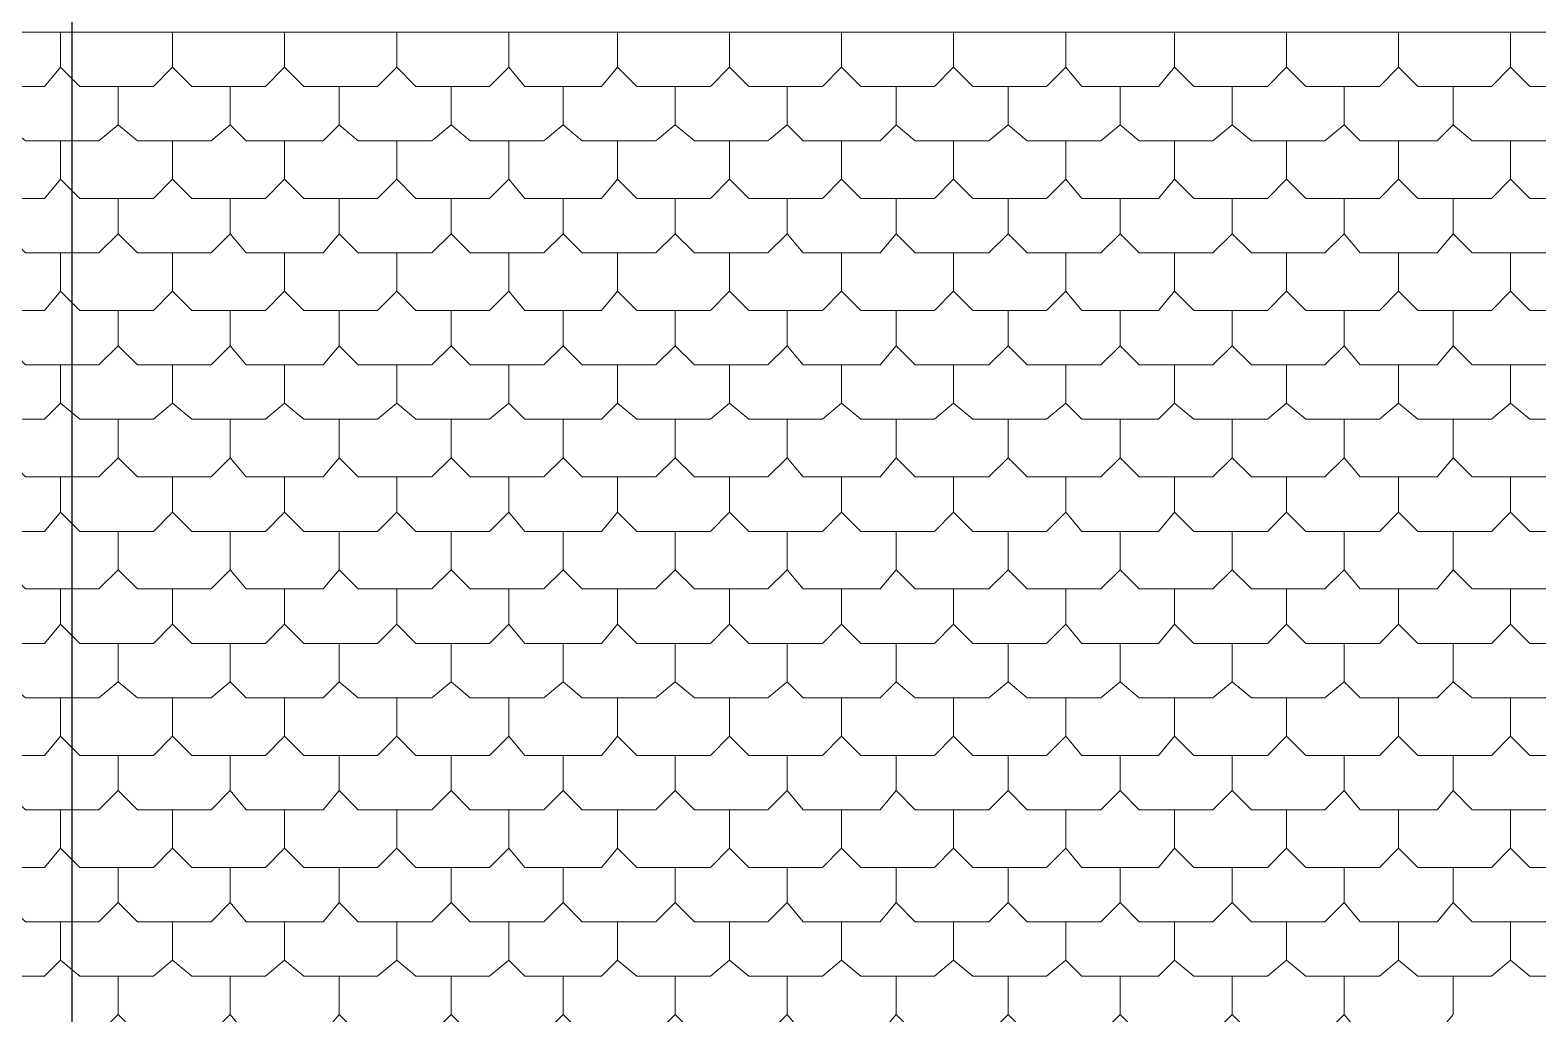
# Model space of a CAD drawing. Header units: millimetres. Extents: x -59 to 47, y 152 to 919.
# Drawn here: x -42.91 to -36.87, y 613.72 to 617.66 of the extents above; entities that cross this region are included whole.
import ezdxf

# ---------------------------------------------------------------- set-up
doc = ezdxf.new("R2010")
doc.units = ezdxf.units.MM
doc.layers.add('PDF_014408$BL-ROOF', color=7, linetype='Continuous')

msp = doc.modelspace()

# ---------------------------------------------------------------- linework, layer by layer
msp.add_line((-42.7365, 397.5642), (-42.7365, 918.7627))
at = {"layer": 'PDF_014408$BL-ROOF', "lineweight": 9}
msp.add_lwpolyline([(-49.6944, 617.6501), (-40.2316, 608.1873), (-32.5383, 608.1873), (-32.5383, 615.7909), (-9.4968, 615.7909), (-9.4968, 609.2259), (7.7619, 609.2259), (7.7619, 608.7771), (16.6349, 617.6501)], close=True, dxfattribs=at)
for points in [[(-43.2192, 617.509), (-43.1551, 617.4321), (-42.8473, 617.4321), (-42.7832, 617.509), (-42.7832, 617.6501)], [(-42.7832, 617.509), (-42.7063, 617.4321), (-42.4114, 617.4321), (-42.3344, 617.509), (-42.3344, 617.6501)], [(-42.3344, 617.509), (-42.2575, 617.4321), (-41.9626, 617.4321), (-41.8857, 617.509), (-41.8857, 617.6501)], [(-41.8857, 617.509), (-41.8087, 617.4321), (-41.5138, 617.4321), (-41.4369, 617.509), (-41.4369, 617.6501)], [(-41.4369, 617.509), (-41.3599, 617.4321), (-41.065, 617.4321), (-40.9881, 617.509), (-40.9881, 617.6501)], [(-40.9881, 617.509), (-40.924, 617.4321), (-40.6163, 617.4321), (-40.5521, 617.509), (-40.5521, 617.6501)], [(-40.5521, 617.509), (-40.4752, 617.4321), (-40.1803, 617.4321), (-40.1034, 617.509), (-40.1034, 617.6501)], [(-40.1034, 617.509), (-40.0264, 617.4321), (-39.7315, 617.4321), (-39.6546, 617.509), (-39.6546, 617.6501)], [(-39.6546, 617.509), (-39.5777, 617.4321), (-39.2827, 617.4321), (-39.2058, 617.509), (-39.2058, 617.6501)], [(-39.2058, 617.509), (-39.1289, 617.4321), (-38.834, 617.4321), (-38.757, 617.509), (-38.757, 617.6501)], [(-38.757, 617.509), (-38.6929, 617.4321), (-38.3852, 617.4321), (-38.3211, 617.509), (-38.3211, 617.6501)], [(-38.3211, 617.509), (-38.2441, 617.4321), (-37.9492, 617.4321), (-37.8723, 617.509), (-37.8723, 617.6501)], [(-37.8723, 617.509), (-37.7954, 617.4321), (-37.5005, 617.4321), (-37.4235, 617.509), (-37.4235, 617.6501)], [(-37.4235, 617.509), (-37.3466, 617.4321), (-37.0517, 617.4321), (-36.9747, 617.509), (-36.9747, 617.6501)], [(-36.9747, 617.509), (-36.8978, 617.4321), (-36.6029, 617.4321), (-36.526, 617.509), (-36.526, 617.6501)], [(-43.0012, 617.2782), (-42.9243, 617.2141), (-42.6293, 617.2141), (-42.5524, 617.2782), (-42.5524, 617.4321)], [(-42.5524, 617.2782), (-42.4755, 617.2141), (-42.1806, 617.2141), (-42.1036, 617.2782), (-42.1036, 617.4321)], [(-42.1036, 617.2782), (-42.0395, 617.2141), (-41.7318, 617.2141), (-41.6677, 617.2782), (-41.6677, 617.4321)], [(-41.6677, 617.2782), (-41.5907, 617.2141), (-41.2958, 617.2141), (-41.2189, 617.2782), (-41.2189, 617.4321)], [(-41.2189, 617.2782), (-41.142, 617.2141), (-40.8471, 617.2141), (-40.7701, 617.2782), (-40.7701, 617.4321)], [(-40.7701, 617.2782), (-40.6932, 617.2141), (-40.3983, 617.2141), (-40.3213, 617.2782), (-40.3213, 617.4321)], [(-40.3213, 617.2782), (-40.2444, 617.2141), (-39.9495, 617.2141), (-39.8726, 617.2782), (-39.8726, 617.4321)], [(-39.8726, 617.2782), (-39.8085, 617.2141), (-39.5007, 617.2141), (-39.4366, 617.2782), (-39.4366, 617.4321)], [(-39.4366, 617.2782), (-39.3597, 617.2141), (-39.0648, 617.2141), (-38.9878, 617.2782), (-38.9878, 617.4321)], [(-38.9878, 617.2782), (-38.9109, 617.2141), (-38.616, 617.2141), (-38.5391, 617.2782), (-38.5391, 617.4321)], [(-38.5391, 617.2782), (-38.4621, 617.2141), (-38.1672, 617.2141), (-38.0903, 617.2782), (-38.0903, 617.4321)], [(-38.0903, 617.2782), (-38.0133, 617.2141), (-37.7184, 617.2141), (-37.6415, 617.2782), (-37.6415, 617.4321)], [(-37.6415, 617.2782), (-37.5774, 617.2141), (-37.2697, 617.2141), (-37.2055, 617.2782), (-37.2055, 617.4321)], [(-37.2055, 617.2782), (-37.1286, 617.2141), (-36.8337, 617.2141), (-36.7568, 617.2782), (-36.7568, 617.4321)], [(-43.2192, 617.0603), (-43.1551, 616.9833), (-42.8473, 616.9833), (-42.7832, 617.0603), (-42.7832, 617.2141)], [(-42.7832, 617.0603), (-42.7063, 616.9833), (-42.4114, 616.9833), (-42.3344, 617.0603), (-42.3344, 617.2141)], [(-42.3344, 617.0603), (-42.2575, 616.9833), (-41.9626, 616.9833), (-41.8857, 617.0603), (-41.8857, 617.2141)], [(-41.8857, 617.0603), (-41.8087, 616.9833), (-41.5138, 616.9833), (-41.4369, 617.0603), (-41.4369, 617.2141)], [(-41.4369, 617.0603), (-41.3599, 616.9833), (-41.065, 616.9833), (-40.9881, 617.0603), (-40.9881, 617.2141)], [(-40.9881, 617.0603), (-40.924, 616.9833), (-40.6163, 616.9833), (-40.5521, 617.0603), (-40.5521, 617.2141)], [(-40.5521, 617.0603), (-40.4752, 616.9833), (-40.1803, 616.9833), (-40.1034, 617.0603), (-40.1034, 617.2141)], [(-40.1034, 617.0603), (-40.0264, 616.9833), (-39.7315, 616.9833), (-39.6546, 617.0603), (-39.6546, 617.2141)], [(-39.6546, 617.0603), (-39.5777, 616.9833), (-39.2827, 616.9833), (-39.2058, 617.0603), (-39.2058, 617.2141)], [(-39.2058, 617.0603), (-39.1289, 616.9833), (-38.834, 616.9833), (-38.757, 617.0603), (-38.757, 617.2141)], [(-38.757, 617.0603), (-38.6929, 616.9833), (-38.3852, 616.9833), (-38.3211, 617.0603), (-38.3211, 617.2141)], [(-38.3211, 617.0603), (-38.2441, 616.9833), (-37.9492, 616.9833), (-37.8723, 617.0603), (-37.8723, 617.2141)], [(-37.8723, 617.0603), (-37.7954, 616.9833), (-37.5005, 616.9833), (-37.4235, 617.0603), (-37.4235, 617.2141)], [(-37.4235, 617.0603), (-37.3466, 616.9833), (-37.0517, 616.9833), (-36.9747, 617.0603), (-36.9747, 617.2141)], [(-36.9747, 617.0603), (-36.8978, 616.9833), (-36.6029, 616.9833), (-36.526, 617.0603), (-36.526, 617.2141)], [(-43.0012, 616.8423), (-42.9243, 616.7653), (-42.6293, 616.7653), (-42.5524, 616.8423), (-42.5524, 616.9833)], [(-42.5524, 616.8423), (-42.4755, 616.7653), (-42.1806, 616.7653), (-42.1036, 616.8423), (-42.1036, 616.9833)], [(-42.1036, 616.8423), (-42.0395, 616.7653), (-41.7318, 616.7653), (-41.6677, 616.8423), (-41.6677, 616.9833)], [(-41.6677, 616.8423), (-41.5907, 616.7653), (-41.2958, 616.7653), (-41.2189, 616.8423), (-41.2189, 616.9833)], [(-41.2189, 616.8423), (-41.142, 616.7653), (-40.8471, 616.7653), (-40.7701, 616.8423), (-40.7701, 616.9833)], [(-40.7701, 616.8423), (-40.6932, 616.7653), (-40.3983, 616.7653), (-40.3213, 616.8423), (-40.3213, 616.9833)], [(-40.3213, 616.8423), (-40.2444, 616.7653), (-39.9495, 616.7653), (-39.8726, 616.8423), (-39.8726, 616.9833)], [(-39.8726, 616.8423), (-39.8085, 616.7653), (-39.5007, 616.7653), (-39.4366, 616.8423), (-39.4366, 616.9833)], [(-39.4366, 616.8423), (-39.3597, 616.7653), (-39.0648, 616.7653), (-38.9878, 616.8423), (-38.9878, 616.9833)], [(-38.9878, 616.8423), (-38.9109, 616.7653), (-38.616, 616.7653), (-38.5391, 616.8423), (-38.5391, 616.9833)], [(-38.5391, 616.8423), (-38.4621, 616.7653), (-38.1672, 616.7653), (-38.0903, 616.8423), (-38.0903, 616.9833)], [(-38.0903, 616.8423), (-38.0133, 616.7653), (-37.7184, 616.7653), (-37.6415, 616.8423), (-37.6415, 616.9833)], [(-37.6415, 616.8423), (-37.5774, 616.7653), (-37.2697, 616.7653), (-37.2055, 616.8423), (-37.2055, 616.9833)], [(-37.2055, 616.8423), (-37.1286, 616.7653), (-36.8337, 616.7653), (-36.7568, 616.8423), (-36.7568, 616.9833)], [(-43.2192, 616.6115), (-43.1551, 616.5345), (-42.8473, 616.5345), (-42.7832, 616.6115), (-42.7832, 616.7653)], [(-42.7832, 616.6115), (-42.7063, 616.5345), (-42.4114, 616.5345), (-42.3344, 616.6115), (-42.3344, 616.7653)], [(-42.3344, 616.6115), (-42.2575, 616.5345), (-41.9626, 616.5345), (-41.8857, 616.6115), (-41.8857, 616.7653)], [(-41.8857, 616.6115), (-41.8087, 616.5345), (-41.5138, 616.5345), (-41.4369, 616.6115), (-41.4369, 616.7653)], [(-41.4369, 616.6115), (-41.3599, 616.5345), (-41.065, 616.5345), (-40.9881, 616.6115), (-40.9881, 616.7653)], [(-40.9881, 616.6115), (-40.924, 616.5345), (-40.6163, 616.5345), (-40.5521, 616.6115), (-40.5521, 616.7653)], [(-40.5521, 616.6115), (-40.4752, 616.5345), (-40.1803, 616.5345), (-40.1034, 616.6115), (-40.1034, 616.7653)], [(-40.1034, 616.6115), (-40.0264, 616.5345), (-39.7315, 616.5345), (-39.6546, 616.6115), (-39.6546, 616.7653)], [(-39.6546, 616.6115), (-39.5777, 616.5345), (-39.2827, 616.5345), (-39.2058, 616.6115), (-39.2058, 616.7653)], [(-39.2058, 616.6115), (-39.1289, 616.5345), (-38.834, 616.5345), (-38.757, 616.6115), (-38.757, 616.7653)], [(-38.757, 616.6115), (-38.6929, 616.5345), (-38.3852, 616.5345), (-38.3211, 616.6115), (-38.3211, 616.7653)], [(-38.3211, 616.6115), (-38.2441, 616.5345), (-37.9492, 616.5345), (-37.8723, 616.6115), (-37.8723, 616.7653)], [(-37.8723, 616.6115), (-37.7954, 616.5345), (-37.5005, 616.5345), (-37.4235, 616.6115), (-37.4235, 616.7653)], [(-37.4235, 616.6115), (-37.3466, 616.5345), (-37.0517, 616.5345), (-36.9747, 616.6115), (-36.9747, 616.7653)], [(-36.9747, 616.6115), (-36.8978, 616.5345), (-36.6029, 616.5345), (-36.526, 616.6115), (-36.526, 616.7653)], [(-43.0012, 616.3935), (-42.9243, 616.3166), (-42.6293, 616.3166), (-42.5524, 616.3935), (-42.5524, 616.5345)], [(-42.5524, 616.3935), (-42.4755, 616.3166), (-42.1806, 616.3166), (-42.1036, 616.3935), (-42.1036, 616.5345)], [(-42.1036, 616.3935), (-42.0395, 616.3166), (-41.7318, 616.3166), (-41.6677, 616.3935), (-41.6677, 616.5345)], [(-41.6677, 616.3935), (-41.5907, 616.3166), (-41.2958, 616.3166), (-41.2189, 616.3935), (-41.2189, 616.5345)], [(-41.2189, 616.3935), (-41.142, 616.3166), (-40.8471, 616.3166), (-40.7701, 616.3935), (-40.7701, 616.5345)], [(-40.7701, 616.3935), (-40.6932, 616.3166), (-40.3983, 616.3166), (-40.3213, 616.3935), (-40.3213, 616.5345)], [(-40.3213, 616.3935), (-40.2444, 616.3166), (-39.9495, 616.3166), (-39.8726, 616.3935), (-39.8726, 616.5345)], [(-39.8726, 616.3935), (-39.8085, 616.3166), (-39.5007, 616.3166), (-39.4366, 616.3935), (-39.4366, 616.5345)], [(-39.4366, 616.3935), (-39.3597, 616.3166), (-39.0648, 616.3166), (-38.9878, 616.3935), (-38.9878, 616.5345)], [(-38.9878, 616.3935), (-38.9109, 616.3166), (-38.616, 616.3166), (-38.5391, 616.3935), (-38.5391, 616.5345)], [(-38.5391, 616.3935), (-38.4621, 616.3166), (-38.1672, 616.3166), (-38.0903, 616.3935), (-38.0903, 616.5345)], [(-38.0903, 616.3935), (-38.0133, 616.3166), (-37.7184, 616.3166), (-37.6415, 616.3935), (-37.6415, 616.5345)], [(-37.6415, 616.3935), (-37.5774, 616.3166), (-37.2697, 616.3166), (-37.2055, 616.3935), (-37.2055, 616.5345)], [(-37.2055, 616.3935), (-37.1286, 616.3166), (-36.8337, 616.3166), (-36.7568, 616.3935), (-36.7568, 616.5345)], [(-43.2192, 616.1627), (-43.1551, 616.0986), (-42.8473, 616.0986), (-42.7832, 616.1627), (-42.7832, 616.3166)], [(-42.7832, 616.1627), (-42.7063, 616.0986), (-42.4114, 616.0986), (-42.3344, 616.1627), (-42.3344, 616.3166)], [(-42.3344, 616.1627), (-42.2575, 616.0986), (-41.9626, 616.0986), (-41.8857, 616.1627), (-41.8857, 616.3166)], [(-41.8857, 616.1627), (-41.8087, 616.0986), (-41.5138, 616.0986), (-41.4369, 616.1627), (-41.4369, 616.3166)], [(-41.4369, 616.1627), (-41.3599, 616.0986), (-41.065, 616.0986), (-40.9881, 616.1627), (-40.9881, 616.3166)], [(-40.9881, 616.1627), (-40.924, 616.0986), (-40.6163, 616.0986), (-40.5521, 616.1627), (-40.5521, 616.3166)], [(-40.5521, 616.1627), (-40.4752, 616.0986), (-40.1803, 616.0986), (-40.1034, 616.1627), (-40.1034, 616.3166)], [(-40.1034, 616.1627), (-40.0264, 616.0986), (-39.7315, 616.0986), (-39.6546, 616.1627), (-39.6546, 616.3166)], [(-39.6546, 616.1627), (-39.5777, 616.0986), (-39.2827, 616.0986), (-39.2058, 616.1627), (-39.2058, 616.3166)], [(-39.2058, 616.1627), (-39.1289, 616.0986), (-38.834, 616.0986), (-38.757, 616.1627), (-38.757, 616.3166)], [(-38.757, 616.1627), (-38.6929, 616.0986), (-38.3852, 616.0986), (-38.3211, 616.1627), (-38.3211, 616.3166)], [(-38.3211, 616.1627), (-38.2441, 616.0986), (-37.9492, 616.0986), (-37.8723, 616.1627), (-37.8723, 616.3166)], [(-37.8723, 616.1627), (-37.7954, 616.0986), (-37.5005, 616.0986), (-37.4235, 616.1627), (-37.4235, 616.3166)], [(-37.4235, 616.1627), (-37.3466, 616.0986), (-37.0517, 616.0986), (-36.9747, 616.1627), (-36.9747, 616.3166)], [(-36.9747, 616.1627), (-36.8978, 616.0986), (-36.6029, 616.0986), (-36.526, 616.1627), (-36.526, 616.3166)], [(-43.0012, 615.9447), (-42.9243, 615.8678), (-42.6293, 615.8678), (-42.5524, 615.9447), (-42.5524, 616.0986)], [(-42.5524, 615.9447), (-42.4755, 615.8678), (-42.1806, 615.8678), (-42.1036, 615.9447), (-42.1036, 616.0986)], [(-42.1036, 615.9447), (-42.0395, 615.8678), (-41.7318, 615.8678), (-41.6677, 615.9447), (-41.6677, 616.0986)], [(-41.6677, 615.9447), (-41.5907, 615.8678), (-41.2958, 615.8678), (-41.2189, 615.9447), (-41.2189, 616.0986)], [(-41.2189, 615.9447), (-41.142, 615.8678), (-40.8471, 615.8678), (-40.7701, 615.9447), (-40.7701, 616.0986)], [(-40.7701, 615.9447), (-40.6932, 615.8678), (-40.3983, 615.8678), (-40.3213, 615.9447), (-40.3213, 616.0986)], [(-40.3213, 615.9447), (-40.2444, 615.8678), (-39.9495, 615.8678), (-39.8726, 615.9447), (-39.8726, 616.0986)], [(-39.8726, 615.9447), (-39.8085, 615.8678), (-39.5007, 615.8678), (-39.4366, 615.9447), (-39.4366, 616.0986)], [(-39.4366, 615.9447), (-39.3597, 615.8678), (-39.0648, 615.8678), (-38.9878, 615.9447), (-38.9878, 616.0986)], [(-38.9878, 615.9447), (-38.9109, 615.8678), (-38.616, 615.8678), (-38.5391, 615.9447), (-38.5391, 616.0986)], [(-38.5391, 615.9447), (-38.4621, 615.8678), (-38.1672, 615.8678), (-38.0903, 615.9447), (-38.0903, 616.0986)], [(-38.0903, 615.9447), (-38.0133, 615.8678), (-37.7184, 615.8678), (-37.6415, 615.9447), (-37.6415, 616.0986)], [(-37.6415, 615.9447), (-37.5774, 615.8678), (-37.2697, 615.8678), (-37.2055, 615.9447), (-37.2055, 616.0986)], [(-37.2055, 615.9447), (-37.1286, 615.8678), (-36.8337, 615.8678), (-36.7568, 615.9447), (-36.7568, 616.0986)], [(-43.2192, 615.7267), (-43.1551, 615.6498), (-42.8473, 615.6498), (-42.7832, 615.7267), (-42.7832, 615.8678)], [(-42.7832, 615.7267), (-42.7063, 615.6498), (-42.4114, 615.6498), (-42.3344, 615.7267), (-42.3344, 615.8678)], [(-42.3344, 615.7267), (-42.2575, 615.6498), (-41.9626, 615.6498), (-41.8857, 615.7267), (-41.8857, 615.8678)], [(-41.8857, 615.7267), (-41.8087, 615.6498), (-41.5138, 615.6498), (-41.4369, 615.7267), (-41.4369, 615.8678)], [(-41.4369, 615.7267), (-41.3599, 615.6498), (-41.065, 615.6498), (-40.9881, 615.7267), (-40.9881, 615.8678)], [(-40.9881, 615.7267), (-40.924, 615.6498), (-40.6163, 615.6498), (-40.5521, 615.7267), (-40.5521, 615.8678)], [(-40.5521, 615.7267), (-40.4752, 615.6498), (-40.1803, 615.6498), (-40.1034, 615.7267), (-40.1034, 615.8678)], [(-40.1034, 615.7267), (-40.0264, 615.6498), (-39.7315, 615.6498), (-39.6546, 615.7267), (-39.6546, 615.8678)], [(-39.6546, 615.7267), (-39.5777, 615.6498), (-39.2827, 615.6498), (-39.2058, 615.7267), (-39.2058, 615.8678)], [(-39.2058, 615.7267), (-39.1289, 615.6498), (-38.834, 615.6498), (-38.757, 615.7267), (-38.757, 615.8678)], [(-38.757, 615.7267), (-38.6929, 615.6498), (-38.3852, 615.6498), (-38.3211, 615.7267), (-38.3211, 615.8678)], [(-38.3211, 615.7267), (-38.2441, 615.6498), (-37.9492, 615.6498), (-37.8723, 615.7267), (-37.8723, 615.8678)], [(-37.8723, 615.7267), (-37.7954, 615.6498), (-37.5005, 615.6498), (-37.4235, 615.7267), (-37.4235, 615.8678)], [(-37.4235, 615.7267), (-37.3466, 615.6498), (-37.0517, 615.6498), (-36.9747, 615.7267), (-36.9747, 615.8678)], [(-36.9747, 615.7267), (-36.8978, 615.6498), (-36.6029, 615.6498), (-36.526, 615.7267), (-36.526, 615.8678)], [(-43.0012, 615.4959), (-42.9243, 615.419), (-42.6293, 615.419), (-42.5524, 615.4959), (-42.5524, 615.6498)], [(-42.5524, 615.4959), (-42.4755, 615.419), (-42.1806, 615.419), (-42.1036, 615.4959), (-42.1036, 615.6498)], [(-42.1036, 615.4959), (-42.0395, 615.419), (-41.7318, 615.419), (-41.6677, 615.4959), (-41.6677, 615.6498)], [(-41.6677, 615.4959), (-41.5907, 615.419), (-41.2958, 615.419), (-41.2189, 615.4959), (-41.2189, 615.6498)], [(-41.2189, 615.4959), (-41.142, 615.419), (-40.8471, 615.419), (-40.7701, 615.4959), (-40.7701, 615.6498)], [(-40.7701, 615.4959), (-40.6932, 615.419), (-40.3983, 615.419), (-40.3213, 615.4959), (-40.3213, 615.6498)], [(-40.3213, 615.4959), (-40.2444, 615.419), (-39.9495, 615.419), (-39.8726, 615.4959), (-39.8726, 615.6498)], [(-39.8726, 615.4959), (-39.8085, 615.419), (-39.5007, 615.419), (-39.4366, 615.4959), (-39.4366, 615.6498)], [(-39.4366, 615.4959), (-39.3597, 615.419), (-39.0648, 615.419), (-38.9878, 615.4959), (-38.9878, 615.6498)], [(-38.9878, 615.4959), (-38.9109, 615.419), (-38.616, 615.419), (-38.5391, 615.4959), (-38.5391, 615.6498)], [(-38.5391, 615.4959), (-38.4621, 615.419), (-38.1672, 615.419), (-38.0903, 615.4959), (-38.0903, 615.6498)], [(-38.0903, 615.4959), (-38.0133, 615.419), (-37.7184, 615.419), (-37.6415, 615.4959), (-37.6415, 615.6498)], [(-37.6415, 615.4959), (-37.5774, 615.419), (-37.2697, 615.419), (-37.2055, 615.4959), (-37.2055, 615.6498)], [(-37.2055, 615.4959), (-37.1286, 615.419), (-36.8337, 615.419), (-36.7568, 615.4959), (-36.7568, 615.6498)], [(-43.2192, 615.278), (-43.1551, 615.201), (-42.8473, 615.201), (-42.7832, 615.278), (-42.7832, 615.419)], [(-42.7832, 615.278), (-42.7063, 615.201), (-42.4114, 615.201), (-42.3344, 615.278), (-42.3344, 615.419)], [(-42.3344, 615.278), (-42.2575, 615.201), (-41.9626, 615.201), (-41.8857, 615.278), (-41.8857, 615.419)], [(-41.8857, 615.278), (-41.8087, 615.201), (-41.5138, 615.201), (-41.4369, 615.278), (-41.4369, 615.419)], [(-41.4369, 615.278), (-41.3599, 615.201), (-41.065, 615.201), (-40.9881, 615.278), (-40.9881, 615.419)], [(-40.9881, 615.278), (-40.924, 615.201), (-40.6163, 615.201), (-40.5521, 615.278), (-40.5521, 615.419)], [(-40.5521, 615.278), (-40.4752, 615.201), (-40.1803, 615.201), (-40.1034, 615.278), (-40.1034, 615.419)], [(-40.1034, 615.278), (-40.0264, 615.201), (-39.7315, 615.201), (-39.6546, 615.278), (-39.6546, 615.419)], [(-39.6546, 615.278), (-39.5777, 615.201), (-39.2827, 615.201), (-39.2058, 615.278), (-39.2058, 615.419)], [(-39.2058, 615.278), (-39.1289, 615.201), (-38.834, 615.201), (-38.757, 615.278), (-38.757, 615.419)], [(-38.757, 615.278), (-38.6929, 615.201), (-38.3852, 615.201), (-38.3211, 615.278), (-38.3211, 615.419)], [(-38.3211, 615.278), (-38.2441, 615.201), (-37.9492, 615.201), (-37.8723, 615.278), (-37.8723, 615.419)], [(-37.8723, 615.278), (-37.7954, 615.201), (-37.5005, 615.201), (-37.4235, 615.278), (-37.4235, 615.419)], [(-37.4235, 615.278), (-37.3466, 615.201), (-37.0517, 615.201), (-36.9747, 615.278), (-36.9747, 615.419)], [(-36.9747, 615.278), (-36.8978, 615.201), (-36.6029, 615.201), (-36.526, 615.278), (-36.526, 615.419)], [(-43.0012, 615.0472), (-42.9243, 614.9831), (-42.6293, 614.9831), (-42.5524, 615.0472), (-42.5524, 615.201)], [(-42.5524, 615.0472), (-42.4755, 614.9831), (-42.1806, 614.9831), (-42.1036, 615.0472), (-42.1036, 615.201)], [(-42.1036, 615.0472), (-42.0395, 614.9831), (-41.7318, 614.9831), (-41.6677, 615.0472), (-41.6677, 615.201)], [(-41.6677, 615.0472), (-41.5907, 614.9831), (-41.2958, 614.9831), (-41.2189, 615.0472), (-41.2189, 615.201)], [(-41.2189, 615.0472), (-41.142, 614.9831), (-40.8471, 614.9831), (-40.7701, 615.0472), (-40.7701, 615.201)], [(-40.7701, 615.0472), (-40.6932, 614.9831), (-40.3983, 614.9831), (-40.3213, 615.0472), (-40.3213, 615.201)], [(-40.3213, 615.0472), (-40.2444, 614.9831), (-39.9495, 614.9831), (-39.8726, 615.0472), (-39.8726, 615.201)], [(-39.8726, 615.0472), (-39.8085, 614.9831), (-39.5007, 614.9831), (-39.4366, 615.0472), (-39.4366, 615.201)], [(-39.4366, 615.0472), (-39.3597, 614.9831), (-39.0648, 614.9831), (-38.9878, 615.0472), (-38.9878, 615.201)], [(-38.9878, 615.0472), (-38.9109, 614.9831), (-38.616, 614.9831), (-38.5391, 615.0472), (-38.5391, 615.201)], [(-38.5391, 615.0472), (-38.4621, 614.9831), (-38.1672, 614.9831), (-38.0903, 615.0472), (-38.0903, 615.201)], [(-38.0903, 615.0472), (-38.0133, 614.9831), (-37.7184, 614.9831), (-37.6415, 615.0472), (-37.6415, 615.201)], [(-37.6415, 615.0472), (-37.5774, 614.9831), (-37.2697, 614.9831), (-37.2055, 615.0472), (-37.2055, 615.201)], [(-37.2055, 615.0472), (-37.1286, 614.9831), (-36.8337, 614.9831), (-36.7568, 615.0472), (-36.7568, 615.201)], [(-43.2192, 614.8292), (-43.1551, 614.7523), (-42.8473, 614.7523), (-42.7832, 614.8292), (-42.7832, 614.9831)], [(-42.7832, 614.8292), (-42.7063, 614.7523), (-42.4114, 614.7523), (-42.3344, 614.8292), (-42.3344, 614.9831)], [(-42.3344, 614.8292), (-42.2575, 614.7523), (-41.9626, 614.7523), (-41.8857, 614.8292), (-41.8857, 614.9831)], [(-41.8857, 614.8292), (-41.8087, 614.7523), (-41.5138, 614.7523), (-41.4369, 614.8292), (-41.4369, 614.9831)], [(-41.4369, 614.8292), (-41.3599, 614.7523), (-41.065, 614.7523), (-40.9881, 614.8292), (-40.9881, 614.9831)], [(-40.9881, 614.8292), (-40.924, 614.7523), (-40.6163, 614.7523), (-40.5521, 614.8292), (-40.5521, 614.9831)], [(-40.5521, 614.8292), (-40.4752, 614.7523), (-40.1803, 614.7523), (-40.1034, 614.8292), (-40.1034, 614.9831)], [(-40.1034, 614.8292), (-40.0264, 614.7523), (-39.7315, 614.7523), (-39.6546, 614.8292), (-39.6546, 614.9831)], [(-39.6546, 614.8292), (-39.5777, 614.7523), (-39.2827, 614.7523), (-39.2058, 614.8292), (-39.2058, 614.9831)], [(-39.2058, 614.8292), (-39.1289, 614.7523), (-38.834, 614.7523), (-38.757, 614.8292), (-38.757, 614.9831)], [(-38.757, 614.8292), (-38.6929, 614.7523), (-38.3852, 614.7523), (-38.3211, 614.8292), (-38.3211, 614.9831)], [(-38.3211, 614.8292), (-38.2441, 614.7523), (-37.9492, 614.7523), (-37.8723, 614.8292), (-37.8723, 614.9831)], [(-37.8723, 614.8292), (-37.7954, 614.7523), (-37.5005, 614.7523), (-37.4235, 614.8292), (-37.4235, 614.9831)], [(-37.4235, 614.8292), (-37.3466, 614.7523), (-37.0517, 614.7523), (-36.9747, 614.8292), (-36.9747, 614.9831)], [(-36.9747, 614.8292), (-36.8978, 614.7523), (-36.6029, 614.7523), (-36.526, 614.8292), (-36.526, 614.9831)], [(-43.0012, 614.6112), (-42.9243, 614.5343), (-42.6293, 614.5343), (-42.5524, 614.6112), (-42.5524, 614.7523)], [(-42.5524, 614.6112), (-42.4755, 614.5343), (-42.1806, 614.5343), (-42.1036, 614.6112), (-42.1036, 614.7523)], [(-42.1036, 614.6112), (-42.0395, 614.5343), (-41.7318, 614.5343), (-41.6677, 614.6112), (-41.6677, 614.7523)], [(-41.6677, 614.6112), (-41.5907, 614.5343), (-41.2958, 614.5343), (-41.2189, 614.6112), (-41.2189, 614.7523)], [(-41.2189, 614.6112), (-41.142, 614.5343), (-40.8471, 614.5343), (-40.7701, 614.6112), (-40.7701, 614.7523)], [(-40.7701, 614.6112), (-40.6932, 614.5343), (-40.3983, 614.5343), (-40.3213, 614.6112), (-40.3213, 614.7523)], [(-40.3213, 614.6112), (-40.2444, 614.5343), (-39.9495, 614.5343), (-39.8726, 614.6112), (-39.8726, 614.7523)], [(-39.8726, 614.6112), (-39.8085, 614.5343), (-39.5007, 614.5343), (-39.4366, 614.6112), (-39.4366, 614.7523)], [(-39.4366, 614.6112), (-39.3597, 614.5343), (-39.0648, 614.5343), (-38.9878, 614.6112), (-38.9878, 614.7523)], [(-38.9878, 614.6112), (-38.9109, 614.5343), (-38.616, 614.5343), (-38.5391, 614.6112), (-38.5391, 614.7523)], [(-38.5391, 614.6112), (-38.4621, 614.5343), (-38.1672, 614.5343), (-38.0903, 614.6112), (-38.0903, 614.7523)], [(-38.0903, 614.6112), (-38.0133, 614.5343), (-37.7184, 614.5343), (-37.6415, 614.6112), (-37.6415, 614.7523)], [(-37.6415, 614.6112), (-37.5774, 614.5343), (-37.2697, 614.5343), (-37.2055, 614.6112), (-37.2055, 614.7523)], [(-37.2055, 614.6112), (-37.1286, 614.5343), (-36.8337, 614.5343), (-36.7568, 614.6112), (-36.7568, 614.7523)], [(-43.2192, 614.3804), (-43.1551, 614.3035), (-42.8473, 614.3035), (-42.7832, 614.3804), (-42.7832, 614.5343)], [(-42.7832, 614.3804), (-42.7063, 614.3035), (-42.4114, 614.3035), (-42.3344, 614.3804), (-42.3344, 614.5343)], [(-42.3344, 614.3804), (-42.2575, 614.3035), (-41.9626, 614.3035), (-41.8857, 614.3804), (-41.8857, 614.5343)], [(-41.8857, 614.3804), (-41.8087, 614.3035), (-41.5138, 614.3035), (-41.4369, 614.3804), (-41.4369, 614.5343)], [(-41.4369, 614.3804), (-41.3599, 614.3035), (-41.065, 614.3035), (-40.9881, 614.3804), (-40.9881, 614.5343)], [(-40.9881, 614.3804), (-40.924, 614.3035), (-40.6163, 614.3035), (-40.5521, 614.3804), (-40.5521, 614.5343)], [(-40.5521, 614.3804), (-40.4752, 614.3035), (-40.1803, 614.3035), (-40.1034, 614.3804), (-40.1034, 614.5343)], [(-40.1034, 614.3804), (-40.0264, 614.3035), (-39.7315, 614.3035), (-39.6546, 614.3804), (-39.6546, 614.5343)], [(-39.6546, 614.3804), (-39.5777, 614.3035), (-39.2827, 614.3035), (-39.2058, 614.3804), (-39.2058, 614.5343)], [(-39.2058, 614.3804), (-39.1289, 614.3035), (-38.834, 614.3035), (-38.757, 614.3804), (-38.757, 614.5343)], [(-38.757, 614.3804), (-38.6929, 614.3035), (-38.3852, 614.3035), (-38.3211, 614.3804), (-38.3211, 614.5343)], [(-38.3211, 614.3804), (-38.2441, 614.3035), (-37.9492, 614.3035), (-37.8723, 614.3804), (-37.8723, 614.5343)], [(-37.8723, 614.3804), (-37.7954, 614.3035), (-37.5005, 614.3035), (-37.4235, 614.3804), (-37.4235, 614.5343)], [(-37.4235, 614.3804), (-37.3466, 614.3035), (-37.0517, 614.3035), (-36.9747, 614.3804), (-36.9747, 614.5343)], [(-36.9747, 614.3804), (-36.8978, 614.3035), (-36.6029, 614.3035), (-36.526, 614.3804), (-36.526, 614.5343)], [(-43.0012, 614.1624), (-42.9243, 614.0855), (-42.6293, 614.0855), (-42.5524, 614.1624), (-42.5524, 614.3035)], [(-42.5524, 614.1624), (-42.4755, 614.0855), (-42.1806, 614.0855), (-42.1036, 614.1624), (-42.1036, 614.3035)], [(-42.1036, 614.1624), (-42.0395, 614.0855), (-41.7318, 614.0855), (-41.6677, 614.1624), (-41.6677, 614.3035)], [(-41.6677, 614.1624), (-41.5907, 614.0855), (-41.2958, 614.0855), (-41.2189, 614.1624), (-41.2189, 614.3035)], [(-41.2189, 614.1624), (-41.142, 614.0855), (-40.8471, 614.0855), (-40.7701, 614.1624), (-40.7701, 614.3035)], [(-40.7701, 614.1624), (-40.6932, 614.0855), (-40.3983, 614.0855), (-40.3213, 614.1624), (-40.3213, 614.3035)], [(-40.3213, 614.1624), (-40.2444, 614.0855), (-39.9495, 614.0855), (-39.8726, 614.1624), (-39.8726, 614.3035)], [(-39.8726, 614.1624), (-39.8085, 614.0855), (-39.5007, 614.0855), (-39.4366, 614.1624), (-39.4366, 614.3035)], [(-39.4366, 614.1624), (-39.3597, 614.0855), (-39.0648, 614.0855), (-38.9878, 614.1624), (-38.9878, 614.3035)], [(-38.9878, 614.1624), (-38.9109, 614.0855), (-38.616, 614.0855), (-38.5391, 614.1624), (-38.5391, 614.3035)], [(-38.5391, 614.1624), (-38.4621, 614.0855), (-38.1672, 614.0855), (-38.0903, 614.1624), (-38.0903, 614.3035)], [(-38.0903, 614.1624), (-38.0133, 614.0855), (-37.7184, 614.0855), (-37.6415, 614.1624), (-37.6415, 614.3035)], [(-37.6415, 614.1624), (-37.5774, 614.0855), (-37.2697, 614.0855), (-37.2055, 614.1624), (-37.2055, 614.3035)], [(-37.2055, 614.1624), (-37.1286, 614.0855), (-36.8337, 614.0855), (-36.7568, 614.1624), (-36.7568, 614.3035)], [(-43.2192, 613.9316), (-43.1551, 613.8675), (-42.8473, 613.8675), (-42.7832, 613.9316), (-42.7832, 614.0855)], [(-42.7832, 613.9316), (-42.7063, 613.8675), (-42.4114, 613.8675), (-42.3344, 613.9316), (-42.3344, 614.0855)], [(-42.3344, 613.9316), (-42.2575, 613.8675), (-41.9626, 613.8675), (-41.8857, 613.9316), (-41.8857, 614.0855)], [(-41.8857, 613.9316), (-41.8087, 613.8675), (-41.5138, 613.8675), (-41.4369, 613.9316), (-41.4369, 614.0855)], [(-41.4369, 613.9316), (-41.3599, 613.8675), (-41.065, 613.8675), (-40.9881, 613.9316), (-40.9881, 614.0855)], [(-40.9881, 613.9316), (-40.924, 613.8675), (-40.6163, 613.8675), (-40.5521, 613.9316), (-40.5521, 614.0855)], [(-40.5521, 613.9316), (-40.4752, 613.8675), (-40.1803, 613.8675), (-40.1034, 613.9316), (-40.1034, 614.0855)], [(-40.1034, 613.9316), (-40.0264, 613.8675), (-39.7315, 613.8675), (-39.6546, 613.9316), (-39.6546, 614.0855)], [(-39.6546, 613.9316), (-39.5777, 613.8675), (-39.2827, 613.8675), (-39.2058, 613.9316), (-39.2058, 614.0855)], [(-39.2058, 613.9316), (-39.1289, 613.8675), (-38.834, 613.8675), (-38.757, 613.9316), (-38.757, 614.0855)], [(-38.757, 613.9316), (-38.6929, 613.8675), (-38.3852, 613.8675), (-38.3211, 613.9316), (-38.3211, 614.0855)], [(-38.3211, 613.9316), (-38.2441, 613.8675), (-37.9492, 613.8675), (-37.8723, 613.9316), (-37.8723, 614.0855)], [(-37.8723, 613.9316), (-37.7954, 613.8675), (-37.5005, 613.8675), (-37.4235, 613.9316), (-37.4235, 614.0855)], [(-37.4235, 613.9316), (-37.3466, 613.8675), (-37.0517, 613.8675), (-36.9747, 613.9316), (-36.9747, 614.0855)], [(-36.9747, 613.9316), (-36.8978, 613.8675), (-36.6029, 613.8675), (-36.526, 613.9316), (-36.526, 614.0855)], [(-43.0012, 613.7137), (-42.9243, 613.6367), (-42.6293, 613.6367), (-42.5524, 613.7137), (-42.5524, 613.8675)], [(-42.5524, 613.7137), (-42.4755, 613.6367), (-42.1806, 613.6367), (-42.1036, 613.7137), (-42.1036, 613.8675)], [(-42.1036, 613.7137), (-42.0395, 613.6367), (-41.7318, 613.6367), (-41.6677, 613.7137), (-41.6677, 613.8675)], [(-41.6677, 613.7137), (-41.5907, 613.6367), (-41.2958, 613.6367), (-41.2189, 613.7137), (-41.2189, 613.8675)], [(-41.2189, 613.7137), (-41.142, 613.6367), (-40.8471, 613.6367), (-40.7701, 613.7137), (-40.7701, 613.8675)], [(-40.7701, 613.7137), (-40.6932, 613.6367), (-40.3983, 613.6367), (-40.3213, 613.7137), (-40.3213, 613.8675)], [(-40.3213, 613.7137), (-40.2444, 613.6367), (-39.9495, 613.6367), (-39.8726, 613.7137), (-39.8726, 613.8675)], [(-39.8726, 613.7137), (-39.8085, 613.6367), (-39.5007, 613.6367), (-39.4366, 613.7137), (-39.4366, 613.8675)], [(-39.4366, 613.7137), (-39.3597, 613.6367), (-39.0648, 613.6367), (-38.9878, 613.7137), (-38.9878, 613.8675)], [(-38.9878, 613.7137), (-38.9109, 613.6367), (-38.616, 613.6367), (-38.5391, 613.7137), (-38.5391, 613.8675)], [(-38.5391, 613.7137), (-38.4621, 613.6367), (-38.1672, 613.6367), (-38.0903, 613.7137), (-38.0903, 613.8675)], [(-38.0903, 613.7137), (-38.0133, 613.6367), (-37.7184, 613.6367), (-37.6415, 613.7137), (-37.6415, 613.8675)], [(-37.6415, 613.7137), (-37.5774, 613.6367), (-37.2697, 613.6367), (-37.2055, 613.7137), (-37.2055, 613.8675)]]:
    msp.add_lwpolyline(points, dxfattribs=at)

doc.saveas('drawing.dxf')
